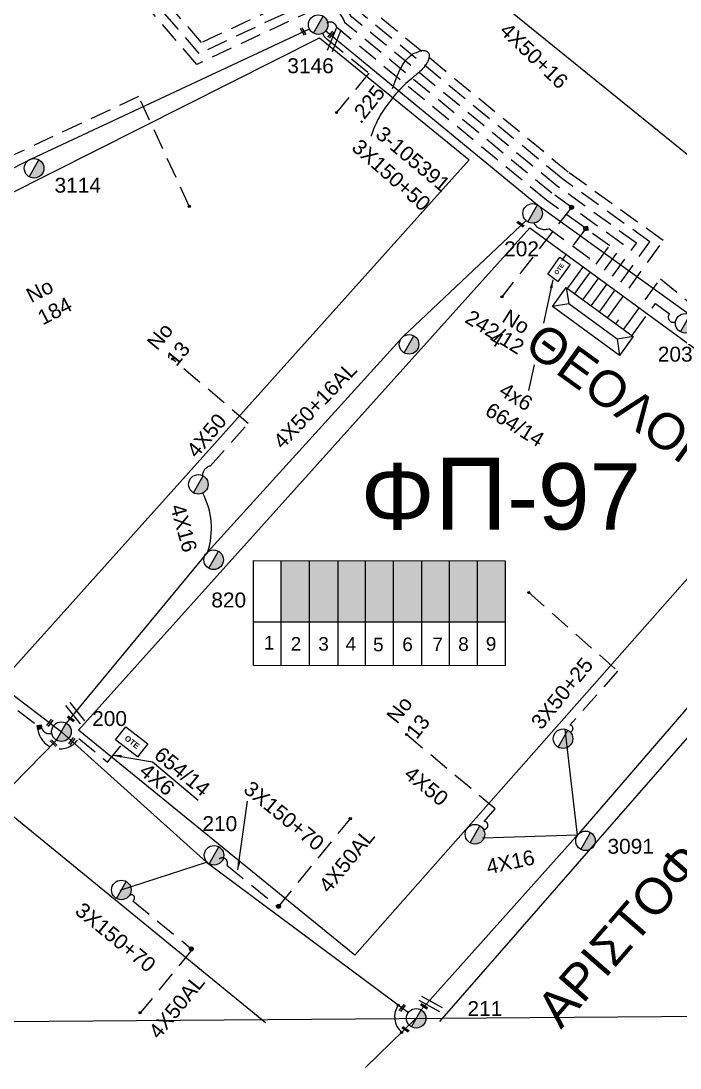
# Model space of a CAD drawing. Header units: millimetres. Extents: x 1421 to 13344, y 800 to 1949.
# Drawn here: x 11580.2 to 11659.7, y 862.3 to 988.6 of the extents above; entities that cross this region are included whole.
import ezdxf

# ---------------------------------------------------------------- set-up
doc = ezdxf.new("R2010")
doc.units = ezdxf.units.MM
doc.linetypes.add('DASHED', pattern=[19.05, 12.7, -6.35])
for name, color, linetype in [('Pillar OTE', 7, 'Continuous'), ('Άγνωστα', 7, 'Continuous'), ('Γυμνά εναέρια ΧΤ και ΦΟΠ (3Φ)   4x50+16AL', 7, 'Continuous'), ('Εναέρια παροχή ΧΤ 4x16', 7, 'SYN_LINE'), ('Επιγραφές - Σχήματα', 7, 'Continuous'), ('Καλώδια ΧΤ   3x150+50CU', 7, 'DASHED'), ('Καλώδια ΧΤ   3x150+70AL', 7, 'DASHED'), ('Μηχανική τομή', 7, 'Continuous'), ('Στύλος ΦΜ', 7, 'Continuous'), ('Στύλος ΦΜ @ 1', 7, 'Continuous'), ('Συνδέσεις', 7, 'Continuous'), ('Τομή', 7, 'Continuous'), ('Υποσταθμός πόλεως', 7, 'Continuous'), ('Υπόβαθρο ΔΕΗ', 7, 'Continuous'), ('Υπόγεια καλώδια Παροχών ΧΤ   .0225', 7, 'DASHED'), ('Υπόγεια καλώδια Παροχών ΧΤ   4x50AL', 7, 'DASHED'), ('Υπόγεια καλώδια Παροχών ΧΤ   4x6', 7, 'DASHED')]:
    doc.layers.add(name, color=color, linetype=linetype)
doc.styles.add('arial', font='ARIAL.TTF')
doc.styles.get("Standard").update_dxf_attribs({"font": 'ARIAL.TTF'})
doc.linetypes.add('SYN_LINE', pattern='A,0.5,-0.0001,["/\\/\\/\\/",Standard,S=0.1,R=0,X=0,Y=-0.05],-0.25', length=0.7501)
doc.dimstyles.new('ISO-25', dxfattribs={"dimtxt": 2.5, "dimasz": 2.5, "dimexe": 1.25, "dimexo": 0.625, "dimtad": 1, "dimtxsty": 'Standard', "dimcen": 2.5, "dimadec": 0, "dimazin": 0, "dimtfac": 1, "dimtmove": 0, "dimatfit": 3, "dimfxl": 1, "dimarcsym": 0})

# ---------------------------------------------------------------- blocks, each defined once
blk = doc.blocks.new('ΥΠΑΡΧΩΝ ΤΣΙΜΕΝΤΕΝΙΟΣ ΣΤΥΛΟΣ')
at = {"layer": 'Στύλος ΦΜ'}
blk.add_hatch(color=7, dxfattribs=at).paths.add_polyline_path([(-1.29, -2.28, 0.574793), (2.62, 0, 0.268822), (1.3, 2.27)])
at = {"layer": 'Στύλος ΦΜ', "color": 7}
blk.add_line((-1.29, -2.28), (1.3, 2.27), dxfattribs=at)
blk.add_circle((0, 0), 2.62, dxfattribs=at)
at = {"layer": 'Στύλος ΦΜ', "flags": 4}
for tag, p in [('ΑΡΙΘΜΟΣ', (-4.68, 8.05)), ('ΤΥΠΟΣ', (-4.91, 3.03))]:
    blk.add_attdef(tag, p, '', height=4, dxfattribs=at)
blk = doc.blocks.new('ΥΠΟΣΤΑΘΜΟΣ ΠΟΛΕΩΣ 9 ΑΝΑΧΩΡΗΣΕΩΝ')
at = {"layer": 'Υποσταθμός πόλεως', "ltscale": 40}
for p, q in [((-9.63, -2.82), (-9.63, -4)), ((-7.12, -2.82), (-7.12, -4)), ((-4.84, -2.82), (-4.84, -4)), ((-2.36, -2.82), (-2.36, -4)), ((0.09, -2.82), (0.09, -4)), ((2.55, -2.82), (2.55, -4)), ((5.02, -2.82), (5.02, -4)), ((7.48, -2.82), (7.48, -4)), ((9.61, -2.82), (9.61, -4))]:
    blk.add_line(p, q, dxfattribs=at)
blk.add_lwpolyline([(-10.02, 2.82), (10.02, 2.82), (10.02, -2.82), (-10.02, -2.82)], close=True, dxfattribs=at)
for points in [[(-7.21, 0), (-10.02, 2.82)], [(7.21, 0), (10.02, 2.82)], [(-10.02, -2.82), (-7.21, 0)], [(-7.21, 0), (7.21, 0)], [(10.02, -2.82), (7.21, 0)]]:
    blk.add_lwpolyline(points, dxfattribs=at)
at = {"layer": 'Υποσταθμός πόλεως', "linetype": 'SYN_LINE', "ltscale": 40, "flags": 1}
for tag, p in [('ΜΕΤΑΣΧΗΜΑΤΙΣΜΟΣ', (10.79, 1.71)), ('ΙΣΧΥΣ', (10.77, -1.08)), ('ΑΡΙΘΜΟΣ', (10.89, -3.8))]:
    blk.add_attdef(tag, p, '', height=1.8, dxfattribs=at)
blk = doc.blocks.new('ΜΗΧΑΝΙΚΗ ΤΟΜΗ')
at = {"layer": 'Μηχανική τομή', "ltscale": 40}
for p, q in [((-1.89, 0.78), (1.89, 0.78)), ((1.89, 0), (-1.89, 0))]:
    blk.add_line(p, q, dxfattribs=at)
blk = doc.blocks.new('ΤΟΜΗ')
at = {"layer": 'Τομή', "ltscale": 40}
for p, q in [((-5.68, 0), (5.68, 0)), ((5.68, -2.33), (-5.68, -2.33))]:
    blk.add_line(p, q, dxfattribs=at)
blk = doc.blocks.new('_ΣΥΝΔΕΣΗ')
at = {"layer": 'Συνδέσεις', "linetype": 'SYN_LINE', "ltscale": 40}
blk.add_hatch(color=256, dxfattribs=at).paths.add_polyline_path([(0.5, -0.01, 1), (-0.5, -0.01, 1)])
at = {"layer": 'Συνδέσεις'}
blk.add_circle((0, -0.01), 0.5, dxfattribs=at)
blk = doc.blocks.new('PILLAR ΟΤΕ')
at = {"layer": 'Pillar OTE', "ltscale": 40}
blk.add_lwpolyline([(-3.31, 2.02), (3.39, 2.02), (3.39, -1.99), (-3.31, -1.99)], close=True, dxfattribs=at)
at = {"layer": 'Pillar OTE', "insert": (-1.81, 0.71), "char_height": 1.3575, "width": 109.961, "attachment_point": 1}
blk.add_mtext('{\\fArial|b1|i0|c161|p34;OTE}', dxfattribs=at)
blk = doc.blocks.new('TSONTA XT1')
at = {"ltscale": 40}
h = blk.add_hatch(color=256, dxfattribs=at)
h.dxf.hatch_style = 1
h.paths.add_polyline_path([(595.96, 2487.66), (597.07, 2488.77), (595.96, 2489.87), (594.85, 2488.77)])
blk.add_lwpolyline([(594.85, 2488.77), (595.96, 2489.87), (597.07, 2488.77), (595.96, 2487.66)], close=True, dxfattribs=at)

msp = doc.modelspace()

# ---------------------------------------------------------------- hatches: boundary and pattern name
at = {"layer": 'Καλώδια ΧΤ   3x150+50CU', "linetype": 'DASHED', "ltscale": 0.2}
h = msp.add_hatch(color=2, dxfattribs=at)
h.dxf.hatch_style = 1
h.paths.add_polyline_path([(11611.58441, 916.12559), (11615.02429, 916.12225), (11615.02475, 923.48597), (11611.58487, 923.48618)])
h = msp.add_hatch(color=6, dxfattribs=at)
h.dxf.hatch_style = 1
h.paths.add_polyline_path([(11615.02429, 916.12225), (11618.46385, 916.11891), (11618.46432, 923.48575), (11615.02475, 923.48597)])
h = msp.add_hatch(color=62, dxfattribs=at)
h.dxf.hatch_style = 1
h.paths.add_polyline_path([(11618.46385, 916.11891), (11621.76141, 916.11571), (11621.76187, 923.48555), (11618.46432, 923.48575)])
h = msp.add_hatch(color=30, dxfattribs=at)
h.dxf.hatch_style = 1
h.paths.add_polyline_path([(11625.14787, 923.48533), (11621.76187, 923.48555), (11621.76141, 916.11571), (11625.14741, 916.11242)])
h = msp.add_hatch(color=151, dxfattribs=at)
h.dxf.hatch_style = 1
h.paths.add_polyline_path([(11625.14741, 916.11242), (11628.54405, 916.10912), (11628.54451, 923.48512), (11625.14787, 923.48533)])
h = msp.add_hatch(color=85, dxfattribs=at)
h.dxf.hatch_style = 1
h.paths.add_polyline_path([(11628.54405, 916.10912), (11631.8811, 916.10588), (11631.88156, 923.48491), (11628.54451, 923.48512)])
h = msp.add_hatch(color=1, dxfattribs=at)
h.dxf.hatch_style = 1
h.paths.add_polyline_path([(11635.26994, 923.4847), (11631.88156, 923.48491), (11631.8811, 916.10588), (11635.26948, 916.10259)])
h = msp.add_hatch(color=133, dxfattribs=at)
h.dxf.hatch_style = 1
h.paths.add_polyline_path([(11635.26994, 923.4847), (11635.26948, 916.10259), (11638.58958, 916.09937), (11638.59004, 923.48449)])

# ---------------------------------------------------------------- linework, layer by layer
at = {"layer": 'Pillar OTE', "ltscale": 40}
for points in [[(11608.25617, 910.8461), (11608.25696, 923.48639), (11638.59004, 923.48449), (11638.58925, 910.81674), (11608.25617, 910.84703)], [(11611.58408, 910.84371), (11611.58487, 923.48618)], [(11615.02396, 910.84027), (11615.02475, 923.48597)], [(11618.46352, 910.83684), (11618.46432, 923.48575)], [(11621.76108, 910.83355), (11621.76187, 923.48555)], [(11625.14708, 910.83016), (11625.14787, 923.48533)], [(11628.54372, 910.82677), (11628.54451, 923.48512)], [(11631.88077, 910.82344), (11631.88156, 923.48491)], [(11635.26915, 910.82006), (11635.26994, 923.4847)], [(11608.2565, 916.12882), (11638.58958, 916.09937)]]:
    msp.add_lwpolyline(points, dxfattribs=at)
at = {"layer": 'Άγνωστα'}
msp.add_lwpolyline([(11625.01244, 980.4052), (11625.44184, 981.63018), (11625.86151, 982.5921), (11626.2664, 983.32552), (11626.65147, 983.86499), (11627.01169, 984.24509), (11627.34203, 984.50035), (11627.63745, 984.66534), (11627.89291, 984.77462), (11628.10523, 984.85731), (11628.27862, 984.9208), (11628.41915, 984.96704), (11628.53287, 984.998), (11628.62587, 985.01562), (11628.70419, 985.02187), (11628.77391, 985.01869), (11628.84108, 985.00805), (11628.91048, 984.99157), (11628.98168, 984.96955), (11629.05295, 984.94194), (11629.12256, 984.90872), (11629.1888, 984.86985), (11629.24993, 984.82529), (11629.30423, 984.775), (11629.34998, 984.71896), (11629.38583, 984.65718), (11629.41203, 984.5899), (11629.4292, 984.51744), (11629.43795, 984.4401), (11629.43892, 984.35817), (11629.43272, 984.27197), (11629.41998, 984.18179), (11629.40133, 984.08795), (11629.3772, 983.99072), (11629.34721, 983.8903), (11629.31081, 983.78685), (11629.26745, 983.68056), (11629.21656, 983.57158), (11629.15759, 983.4601), (11629.08997, 983.34628), (11629.01316, 983.23029), (11628.92653, 983.11215), (11628.82925, 982.99116), (11628.72044, 982.86648), (11628.59919, 982.73726), (11628.46462, 982.60265), (11628.31583, 982.46181), (11628.15195, 982.31389), (11627.97207, 982.15803), (11627.77587, 981.99345), (11627.56525, 981.81955), (11627.3427, 981.63583), (11627.11069, 981.44174), (11626.87168, 981.23676), (11626.62816, 981.02037), (11626.3826, 980.79203), (11626.13747, 980.55123), (11625.89501, 980.29801), (11625.65648, 980.03476), (11625.42293, 979.76444), (11625.19539, 979.49002), (11624.97489, 979.21447), (11624.76246, 978.94076), (11624.55915, 978.67184), (11624.36597, 978.41068), (11624.18362, 978.15916), (11624.01131, 977.91479), (11623.8479, 977.67396), (11623.69226, 977.43309), (11623.54325, 977.18859), (11623.39974, 976.93687), (11623.26058, 976.67434), (11623.12465, 976.39741), (11622.99161, 976.10533), (11622.86435, 975.80867), (11622.74654, 975.52085), (11622.64189, 975.25528), (11622.55407, 975.02537), (11622.48678, 974.84455), (11622.4437, 974.72622), (11622.42852, 974.68379)], dxfattribs=at)
at = {"layer": 'Άγνωστα', "color": 2, "linetype": 'DASHED', "ltscale": 0.2}
msp.add_lwpolyline([(11641.40258, 919.67915), (11652.16105, 910.18108), (11646.40225, 903.65982)], dxfattribs=at)
at = {"layer": 'Άγνωστα', "color": 2}
msp.add_lwpolyline([(11647.33184, 890.39293), (11645.84546, 903.12163)], dxfattribs=at)
at = {"layer": 'Άγνωστα', "color": 27}
msp.add_lwpolyline([(11592.17652, 883.776), (11602.60234, 887.14691)], dxfattribs=at)
at = {"layer": 'Γυμνά εναέρια ΧΤ και ΦΟΠ (3Φ)   4x50+16AL', "color": 62, "linetype": 'Continuous', "ltscale": 0.2}
msp.add_lwpolyline([(11533.36271, 947.57651), (11556.97211, 959.55933), (11581.51182, 971.94311), (11614.99626, 987.6157)], dxfattribs=at)
at = {"layer": 'Γυμνά εναέρια ΧΤ και ΦΟΠ (3Φ)   4x50+16AL', "color": 6, "linetype": 'Continuous', "ltscale": 0.2}
msp.add_lwpolyline([(11616.98413, 987.38108), (11642.49709, 966.38401), (11660.89696, 953.12903), (11684.37629, 933.70582)], dxfattribs=at)
at = {"layer": 'Γυμνά εναέρια ΧΤ και ΦΟΠ (3Φ)   4x50+16AL', "color": 30, "linetype": 'Continuous', "ltscale": 0.2}
msp.add_lwpolyline([(11641.12168, 964.48847), (11626.30233, 950.49563), (11602.75367, 924.54425), (11585.68938, 903.89113)], dxfattribs=at)
at = {"layer": 'Γυμνά εναέρια ΧΤ και ΦΟΠ (3Φ)   4x50+16AL', "color": 2, "linetype": 'Continuous', "ltscale": 0.2}
msp.add_lwpolyline([(11684.65576, 931.95874), (11663.67045, 909.35262), (11647.49461, 890.5746), (11628.46036, 869.32971)], dxfattribs=at)
at = {"layer": 'Γυμνά εναέρια ΧΤ και ΦΟΠ (3Φ)   4x50+16AL', "color": 27, "linetype": 'Continuous', "ltscale": 0.2}
for points in [[(11560.60858, 921.55399), (11585.10608, 902.86795), (11602.60234, 887.14691), (11626.93052, 869.01173)], [(11627.87707, 868.30653), (11621.75392, 862.37138)]]:
    msp.add_lwpolyline(points, dxfattribs=at)
at = {"layer": 'Γυμνά εναέρια ΧΤ και ΦΟΠ (3Φ)   4x50+16AL', "color": 151, "linetype": 'Continuous', "ltscale": 0.2}
msp.add_lwpolyline([(11584.52278, 901.84477), (11560.13005, 876.91524), (11549.46851, 864.19767)], dxfattribs=at)
at = {"layer": 'Εναέρια παροχή ΧΤ 4x16', "color": 2, "linetype": 'SYN_LINE', "ltscale": 8}
msp.add_lwpolyline([(11647.33184, 890.39293), (11635.85606, 890.01721)], dxfattribs=at)
at = {"layer": 'Εναέρια παροχή ΧΤ 4x16', "color": 30, "linetype": 'SYN_LINE', "ltscale": 8}
msp.add_arc((11593.97539, 927.35652), 9.21776, 342.23625, 27.6508293, dxfattribs=at)
at = {"layer": 'Καλώδια ΧΤ   3x150+50CU', "color": 133, "linetype": 'DASHED', "ltscale": 0.2}
msp.add_lwpolyline([(11650.31948, 953.96439), (11656.05169, 961.92153), (11645.5434, 969.49154), (11620.91457, 989.76097, 0.378678034), (11614.78247, 991.91403), (11601.99823, 985.95454), (11574.12971, 1018.07135), (11576.40364, 1021.37395), (11574.69774, 1022.69033), (11578.82967, 1028.0449), (11582.9164, 1024.89132, 0.348264906), (11585.13646, 1027.26989), (11584.44353, 1027.8046)], format="xyb", dxfattribs=at)
at = {"layer": 'Καλώδια ΧΤ   3x150+50CU', "color": 85, "linetype": 'DASHED', "ltscale": 0.2}
msp.add_lwpolyline([(11649.32485, 954.68975), (11654.42744, 961.77289), (11644.89004, 968.64348), (11620.06876, 989.0713, 0.005404072), (11620.06876, 989.0713, 0.374006017), (11615.35875, 991.01247), (11601.72258, 984.63959), (11574.46915, 1016.04754), (11569.3871, 1013.07957)], format="xyb", dxfattribs=at)
at = {"layer": 'Καλώδια ΧΤ   3x150+50CU', "color": 1, "linetype": 'DASHED', "ltscale": 0.2}
msp.add_lwpolyline([(11648.32814, 955.41661), (11652.83343, 961.59444), (11644.23668, 967.79542), (11619.26118, 988.35016, 0.432353796), (11615.93503, 990.11091), (11601.44382, 983.32822), (11574.50371, 1014.37509), (11563.71561, 1008.07475, -0.332248212), (11561.98644, 1011.46041), (11563.60885, 1012.40791)], format="xyb", dxfattribs=at)
at = {"layer": 'Καλώδια ΧΤ   3x150+50CU', "color": 62, "linetype": 'DASHED', "ltscale": 0.2}
msp.add_lwpolyline([(11651.30664, 953.24449), (11657.66842, 962.07559), (11646.19676, 970.3396), (11622.09431, 990.17582), (11644.71993, 1000.54397, 0.784967606), (11648.37019, 1002.21599), (11671.79667, 1012.94663)], format="xyb", dxfattribs=at)
at = {"layer": 'Καλώδια ΧΤ   3x150+50CU', "color": 151, "linetype": 'DASHED', "ltscale": 0.2}
for points in [[(11647.33326, 956.14215), (11651.20767, 961.45489), (11643.58332, 966.94736), (11618.29134, 987.76256, 0.542448204), (11617.08758, 988.3078)], [(11600.51911, 966.21096), (11594.41464, 979.46146), (11572.95412, 969.41674), (11533.81764, 949.6006, 0.800111475), (11531.10619, 944.18538), (11530.81543, 943.32667), (11537.85605, 937.39487), (11537.85605, 937.39487), (11537.85605, 937.39487), (11537.85605, 937.39487), (11540.09921, 938.62701), (11540.47554, 938.3117), (11549.81405, 930.43326, 0.663389384), (11551.5745, 927.28786)], [(11550.71928, 927.38305, 0.78381409), (11550.82352, 926.39069), (11556.45334, 921.73011, 0.510202129), (11561.65523, 919.28412), (11582.80266, 903.15342, 0.416892814), (11583.9373, 902.70683)]]:
    msp.add_lwpolyline(points, format="xyb", dxfattribs=at)
at = {"layer": 'Καλώδια ΧΤ   3x150+50CU', "color": 1, "linetype": 'DASHED', "ltscale": 0.2}
msp.add_lwpolyline([(11646.60469, 966.08734), (11638.24763, 955.3461)], dxfattribs=at)
at = {"layer": 'Καλώδια ΧΤ   3x150+50CU', "color": 30, "linetype": 'DASHED', "ltscale": 0.2}
msp.add_lwpolyline([(11646.47226, 956.77005), (11648.76584, 959.91509), (11643.85345, 963.50896, -0.362723128), (11642.05409, 964.19301)], format="xyb", dxfattribs=at)
at = {"layer": 'Καλώδια ΧΤ   3x150+50CU', "color": 2, "linetype": 'DASHED', "ltscale": 0.2}
msp.add_lwpolyline([(11653.23126, 951.84093), (11657.34637, 957.48372), (11661.88728, 953.72726), (11684.46272, 935.0518, 0.564462631), (11682.98014, 931.95277), (11674.28582, 922.58694, 0.263524441), (11675.00644, 919.59899)], format="xyb", dxfattribs=at)
at = {"layer": 'Καλώδια ΧΤ   3x150+50CU', "color": 6, "linetype": 'DASHED', "ltscale": 0.2}
msp.add_lwpolyline([(11654.06888, 950.86291), (11656.71047, 954.48515), (11658.40201, 953.24764, 0.796756612), (11659.14619, 952.27869)], format="xyb", dxfattribs=at)
at = {"layer": 'Καλώδια ΧΤ   3x150+50CU', "linetype": 'DASHED', "ltscale": 0.2}
msp.add_arc((11646.36573, 903.24592), 0.41551, 278.8826534, 84.9563501, dxfattribs=at)
at = {"layer": 'Καλώδια ΧΤ   3x150+70AL', "color": 27, "linetype": 'DASHED', "ltscale": 0.2}
for points in [[(11604.11674, 887.51721, -0.80511977), (11605.05449, 886.76091), (11611.2398, 881.71847)], [(11593.32914, 883.16296, -1.030085432), (11593.7094, 882.45372), (11600.85388, 876.61084)]]:
    msp.add_lwpolyline(points, format="xyb", dxfattribs=at)
at = {"layer": 'Υπόβαθρο ΔΕΗ'}
for points in [[(10840.03143, 862.30832), (12828.1383, 877.43934), (12848.3754, 1876.73506)], [(11637.62309, 996.31171), (11636.70406, 991.83622), (11686.88868, 951.17414), (11761.06441, 1022.78131), (11741.02142, 1043.67393), (11637.62309, 996.31171)], [(11535.26058, 945.75962), (11616.21631, 986.54258), (11634.26694, 971.82837), (11578.45305, 909.57189), (11535.26058, 945.75962)], [(11587.17534, 903.05244), (11641.55746, 963.61185), (11675.80037, 938.56002), (11620.473, 875.90725), (11587.17534, 903.05244)], [(11642.09628, 947.08529), (11641.40998, 943.9853)], [(11630.73692, 867.9356), (11685.22527, 930.32486), (11741.832, 884.57788), (11728.35347, 868.95591)], [(11596.0933, 899.2417), (11601.6031, 894.59947)], [(11554.96081, 867.16331), (11578.41191, 893.38767), (11609.69252, 867.8059)]]:
    msp.add_lwpolyline(points, dxfattribs=at)
msp.add_arc((11627.72376, 868.49455), 2.45282, 144.6862606, 229.7619599, dxfattribs=at)
at = {"layer": 'Υπόγεια καλώδια Παροχών ΧΤ   .0225', "color": 151, "linetype": 'DASHED', "ltscale": 0.2}
msp.add_lwpolyline([(11616.61549, 987.07485, 0.201967225), (11617.10813, 986.39734), (11622.15536, 982.28302), (11618.26561, 977.51128)], format="xyb", dxfattribs=at)
at = {"layer": 'Υπόγεια καλώδια Παροχών ΧΤ   4x50AL', "color": 30, "linetype": 'DASHED', "ltscale": 0.2}
msp.add_lwpolyline([(11602.10375, 933.75912, -0.338117217), (11603.01875, 934.88957), (11607.60882, 940.03865), (11598.46265, 947.83118)], format="xyb", dxfattribs=at)
at = {"layer": 'Υπόγεια καλώδια Παροχών ΧΤ   4x50AL', "color": 2, "linetype": 'DASHED', "ltscale": 0.2}
msp.add_lwpolyline([(11635.9682, 891.10987, 1.067374927), (11636.08369, 892.04873), (11637.40561, 893.54568), (11637.40561, 893.54568), (11626.71237, 902.52354)], format="xyb", dxfattribs=at)
at = {"layer": 'Υπόγεια καλώδια Παροχών ΧΤ   4x50AL', "color": 27, "ltscale": 0.2}
for points in [[(11611.24018, 881.71816), (11619.85705, 892.27953)], [(11600.85388, 876.61084), (11594.67878, 869.06012)]]:
    msp.add_lwpolyline(points, dxfattribs=at)
at = {"layer": 'Υπόγεια καλώδια Παροχών ΧΤ   4x6', "color": 151, "linetype": 'DASHED', "ltscale": 0.2}
msp.add_lwpolyline([(11648.31081, 963.54175), (11645.39126, 959.66999)], dxfattribs=at)
msp.add_lwpolyline([(11582.2552, 903.1397, 0.706646694), (11587.18641, 902.05343), (11590.67426, 899.21004), (11592.35303, 901.2693)], format="xyb", dxfattribs=at)

# ---------------------------------------------------------------- block references
at = {"layer": 'Pillar OTE'}
for p, xscale, yscale, zscale, rotation in [((11645.08296, 958.60081), 0.3749999999999999, 0.3749999999999999, 0.3749999999999999, 54.2315891725493), ((11593.5512, 901.64201), 0.4999999999999999, 0.4999999999999999, 0.4999999999999999, 322.1116845012512)]:
    msp.add_blockref('PILLAR ΟΤΕ', p, dxfattribs=dict(at, xscale=xscale, yscale=yscale, zscale=zscale, rotation=rotation))
at = {"layer": 'Μηχανική τομή'}
for p, xscale, yscale, zscale, rotation in [((11614.17571, 987.23874), 0.2500000000001928, 0.2500000000001928, 0.2500000000001928, 300.0287538914899), ((11617.66143, 986.85336), 0.249999999999919, 0.249999999999919, 0.249999999999919, 51.00073224654599), ((11640.38522, 963.97475), 0.2500000000001928, 0.2500000000001928, 0.2500000000001928, 324.6234704964245), ((11583.79744, 903.88136), 0.249999999999919, 0.249999999999919, 0.249999999999919, 53.21778799700905), ((11586.18699, 904.33746), 0.2500000000001928, 0.2500000000001928, 0.2500000000001928, 324.6234704964245), ((11584.09872, 901.41138), 0.2500000000001927, 0.2500000000001927, 0.2500000000001927, 314.9053451246317), ((11586.44486, 901.66501), 0.249999999999919, 0.249999999999919, 0.249999999999919, 53.21778799700905), ((11626.28076, 869.49608), 0.249999999999919, 0.249999999999919, 0.249999999999919, 53.21778799700905), ((11628.76901, 869.6742), 0.2500000000001927, 0.2500000000001927, 0.2500000000001927, 324.9407529032849), ((11626.51986, 866.89743), 0.2500000000001927, 0.2500000000001927, 0.2500000000001927, 324.9407529032849)]:
    msp.add_blockref('ΜΗΧΑΝΙΚΗ ΤΟΜΗ', p, dxfattribs=dict(at, xscale=xscale, yscale=yscale, zscale=zscale, rotation=rotation))
at = {"layer": 'Στύλος ΦΜ @ 1', "ltscale": 40}
ref = msp.add_blockref('ΥΠΑΡΧΩΝ ΤΣΙΜΕΝΤΕΝΙΟΣ ΣΤΥΛΟΣ', (11616.06297, 988.11497), dxfattribs=dict(at, xscale=0.4499999999998181, yscale=0.4499999999998181, zscale=0.4499999999998181))
ref.add_attrib('ΤΥΠΟΣ', '3146', (11612.34066, 982.26346), dxfattribs={"layer": 'Στύλος ΦΜ', "height": 1.8, "flags": 4})
ref = msp.add_blockref('ΥΠΑΡΧΩΝ ΤΣΙΜΕΝΤΕΝΙΟΣ ΣΤΥΛΟΣ', (11581.80905, 970.7994), dxfattribs=dict(at, xscale=0.4499999999998181, yscale=0.4499999999998181, zscale=0.4499999999998181))
ref.add_attrib('ΤΥΠΟΣ', '3114', (11584.27638, 967.85772), dxfattribs={"layer": 'Στύλος ΦΜ', "height": 1.8, "flags": 4})
ref = msp.add_blockref('ΥΠΑΡΧΩΝ ΤΣΙΜΕΝΤΕΝΙΟΣ ΣΤΥΛΟΣ', (11641.91153, 965.36212), dxfattribs=dict(at, xscale=0.4499999999998181, yscale=0.4499999999998181, zscale=0.4499999999998181))
ref.add_attrib('ΤΥΠΟΣ', '202', (11638.47966, 960.18445), dxfattribs={"layer": 'Στύλος ΦΜ', "height": 1.8, "flags": 4})
ref = msp.add_blockref('ΥΠΑΡΧΩΝ ΤΣΙΜΕΝΤΕΝΙΟΣ ΣΤΥΛΟΣ', (11660.3114, 952.10714), dxfattribs=dict(at, xscale=0.4499999999998181, yscale=0.4499999999998181, zscale=0.4499999999998181))
ref.add_attrib('ΤΥΠΟΣ', '203', (11657.00603, 947.48451), dxfattribs={"layer": 'Στύλος ΦΜ', "height": 1.8, "flags": 4})
at = {"layer": 'Στύλος ΦΜ @ 1', "ltscale": 40, "xscale": 0.4499999999998181, "yscale": 0.4499999999998181, "zscale": 0.4499999999998181}
for p in [(11627.01879, 949.56085), (11601.61411, 932.68795), (11645.58383, 902.01605), (11634.9602, 890.5007), (11592.32771, 883.78286)]:
    msp.add_blockref('ΥΠΑΡΧΩΝ ΤΣΙΜΕΝΤΕΝΙΟΣ ΣΤΥΛΟΣ', p, dxfattribs=at)
at = {"layer": 'Στύλος ΦΜ @ 1', "ltscale": 40}
ref = msp.add_blockref('ΥΠΑΡΧΩΝ ΤΣΙΜΕΝΤΕΝΙΟΣ ΣΤΥΛΟΣ', (11603.45211, 923.59592), dxfattribs=dict(at, xscale=0.4499999999998181, yscale=0.4499999999998181, zscale=0.4499999999998181))
ref.add_attrib('ΤΥΠΟΣ', '820', (11603.17561, 917.84384), dxfattribs={"layer": 'Στύλος ΦΜ', "height": 1.8, "flags": 4})
ref = msp.add_blockref('ΥΠΑΡΧΩΝ ΤΣΙΜΕΝΤΕΝΙΟΣ ΣΤΥΛΟΣ', (11585.10382, 902.86924), dxfattribs=dict(at, xscale=0.4499999999998181, yscale=0.4499999999998181, zscale=0.4499999999998181))
ref.add_attrib('ΤΥΠΟΣ', '200', (11588.80905, 903.55198), dxfattribs={"layer": 'Στύλος ΦΜ', "height": 1.8, "flags": 4})
ref = msp.add_blockref('ΥΠΑΡΧΩΝ ΤΣΙΜΕΝΤΕΝΙΟΣ ΣΤΥΛΟΣ', (11603.50734, 887.95925), dxfattribs=dict(at, xscale=0.4499999999998181, yscale=0.4499999999998181, zscale=0.4499999999998181))
ref.add_attrib('ΤΥΠΟΣ', '210', (11602.10351, 890.88258), dxfattribs={"layer": 'Στύλος ΦΜ', "height": 1.8, "flags": 4})
ref = msp.add_blockref('ΥΠΑΡΧΩΝ ΤΣΙΜΕΝΤΕΝΙΟΣ ΣΤΥΛΟΣ', (11648.28571, 889.70207), dxfattribs=dict(at, xscale=0.4499999999998181, yscale=0.4499999999998181, zscale=0.4499999999998181))
ref.add_attrib('ΤΥΠΟΣ', '3091', (11650.9406, 888.14898), dxfattribs={"layer": 'Στύλος ΦΜ', "height": 1.8, "flags": 4})
ref = msp.add_blockref('ΥΠΑΡΧΩΝ ΤΣΙΜΕΝΤΕΝΙΟΣ ΣΤΥΛΟΣ', (11627.8748, 868.30782), dxfattribs=dict(at, xscale=0.4499999999998181, yscale=0.4499999999998181, zscale=0.4499999999998181))
ref.add_attrib('ΤΥΠΟΣ', '211', (11634.05921, 868.57838), dxfattribs={"layer": 'Στύλος ΦΜ', "height": 1.8, "flags": 4})
at = {"layer": 'Συνδέσεις'}
for p, xscale, yscale, zscale in [((11618.26852, 977.51484), 0.25, 0.25, 0.25), ((11600.51911, 966.21096), 0.25, 0.25, 0.25), ((11646.60469, 966.08734), 0.4777242751394019, 0.4777242751394019, 0.4777242751394019), ((11638.21714, 955.30691), 0.25, 0.25, 0.25), ((11598.48887, 947.80884), 0.25, 0.25, 0.25), ((11641.45408, 919.6359), 0.25, 0.25, 0.25), ((11626.71237, 902.52354), 0.25, 0.25, 0.25), ((11619.93224, 892.38288), 0.25, 0.25, 0.25), ((11611.27663, 881.80041), 0.4777242751394019, 0.4777242751394019, 0.4777242751394019), ((11600.76651, 876.68229), 0.4777242751394019, 0.4777242751394019, 0.4777242751394019), ((11625.70273, 869.88443), 0.25, 0.25, 0.25), ((11594.58311, 868.98352), 0.25, 0.25, 0.25), ((11626.1198, 866.59417), 0.25, 0.25, 0.25)]:
    msp.add_blockref('_ΣΥΝΔΕΣΗ', p, dxfattribs=dict(at, xscale=xscale, yscale=yscale, zscale=zscale))
at = {"layer": 'Συνδέσεις', "xscale": 0.3075184835441075, "yscale": 0.3075184835441075, "zscale": 0.3075184835441075}
for p, rotation in [((11064.83893, 435.43692), 325.6151716269188), ((12094.06236, 305.42475), 54.01488020215501)]:
    msp.add_blockref('TSONTA XT1', p, dxfattribs=dict(at, rotation=rotation))
at = {"layer": 'Τομή'}
for p, xscale, yscale, zscale, rotation in [((11618.27055, 986.14252), 0.2499999999998873, 0.2499999999998873, 0.2499999999998873, 248.1909067709115), ((11586.99023, 905.27123), 0.2499999999999669, 0.2499999999999669, 0.2499999999999669, 308.1680509152084), ((11629.77529, 870.27761), 0.25, 0.25, 0.25, 331.2290018646605)]:
    msp.add_blockref('ΤΟΜΗ', p, dxfattribs=dict(at, xscale=xscale, yscale=yscale, zscale=zscale, rotation=rotation))
at = {"layer": 'Υποσταθμός πόλεως', "xscale": 0.4999999999999999, "yscale": 0.4999999999999999, "zscale": 0.4999999999999999, "rotation": 143.8979141955248}
msp.add_blockref('ΥΠΟΣΤΑΘΜΟΣ ΠΟΛΕΩΣ 9 ΑΝΑΧΩΡΗΣΕΩΝ', (11649.17572, 952.32193), dxfattribs=at)

# ---------------------------------------------------------------- texts
at = {"ltscale": 40, "char_height": 4, "width": 64.8866414, "attachment_point": 1, "style": 'arial'}
for s, insert, rotation in [('{\\H1.083x;ΘEOΛOΓOY}', (11643.20393, 952.4677), 324.1331206), ('{\\H1.083x;APIΣTOΦANOYΣ}', (11642.06059, 869.75812), 48.9202847)]:
    msp.add_mtext(s, dxfattribs=dict(at, insert=insert, rotation=rotation))
at = {"ltscale": 30, "char_height": 1.63441, "width": 11.2572904, "attachment_point": 1}
for s, insert in [('1', (11609.50233, 914.40742)), ('2', (11612.7408, 914.27396)), ('3', (11616.07138, 914.27396)), ('4', (11619.37489, 914.27396)), ('5', (11622.6784, 914.19279)), ('6', (11626.19853, 914.21985)), ('7', (11629.82698, 914.21985)), ('8', (11632.94093, 914.24691)), ('9', (11636.27152, 914.27396))]:
    msp.add_mtext(s, dxfattribs=dict(at, insert=insert))
at = {"layer": 'Άγνωστα', "color": 7, "char_height": 1.8, "attachment_point": 1}
for s, gutter_width, insert, rotation in [('4X50+16', 12.5, (11639.0442, 988.53317), 316.2596131), ('.225', 12.5, (11619.78491, 977.17364), 51.4704304), ('3-105391', 12.5, (11623.99719, 976.03838), 320.0193112), ('3X150+50', 12.5, (11621.15423, 974.47481), 318.5438195), ('242/12', 1.66629, (11634.55789, 953.83903), 328.3007851), ('4x6', 1.66629, (11638.67193, 945.10217), 328.3007851), ('664/14', 1.66629, (11636.98224, 942.67934), 328.3007851), ('4X50', 12.5, (11600.02463, 936.89775), 50.4055177), ('3X50+25', 12.5, (11641.56733, 904.11694), 51.0791494), ('654/14', 12.5, (11597.2734, 901.20416), 320.6551925), ('4X6', 12.5, (11595.48837, 899.2417), 320.6551925), ('4X50', 12.5, (11627.40326, 898.8848), 320.6551925), ('3X150+70', 12.5, (11608.05523, 897.08242), 320.6551925), ('3X150+70', 12.5, (11587.74862, 882.42406), 320.6551925)]:
    msp.add_mtext_dynamic_manual_height_columns(s, width=1.8, gutter_width=gutter_width, heights=[0.04535], dxfattribs=dict(at, insert=insert, rotation=rotation))
at = {"layer": 'Άγνωστα', "color": 7}
note = msp.add_mtext_dynamic_manual_height_columns('No ', width=1.8, gutter_width=1.79318, heights=[0.04535, 0], dxfattribs=dict(at, insert=(11577.45073, 954.44363), char_height=1.8, attachment_point=1, rotation=27.430199))
for column, words in zip(note.columns.linked_columns, ['184']):
    column.text = words
note = msp.add_mtext_dynamic_manual_height_columns('No ', width=1.8, gutter_width=1.66629, heights=[0.04535, 0], dxfattribs=dict(at, insert=(11636.08563, 955.74042), char_height=1.8, attachment_point=1, rotation=328.3007851))
for column, words in zip(note.columns.linked_columns, ['4']):
    column.text = words
note = msp.add_mtext_dynamic_manual_height_columns('No ', width=1.8, gutter_width=2.19246, heights=[0.04535, 0], dxfattribs=dict(at, insert=(11592.71621, 946.79251), char_height=1.8, attachment_point=1, rotation=50.4055177))
for column, words in zip(note.columns.linked_columns, ['13\\P']):
    column.text = words
note = msp.add_mtext_dynamic_manual_height_columns('No\\P', width=1.8, gutter_width=1.87107, heights=[0.04535, 0], dxfattribs=dict(at, insert=(11621.87674, 901.92891), char_height=1.8, attachment_point=1, rotation=51.718799))
for column, words in zip(note.columns.linked_columns, ['13']):
    column.text = words
at = {"layer": 'Γυμνά εναέρια ΧΤ και ΦΟΠ (3Φ)   4x50+16AL', "color": 7, "insert": (11610.46279, 938.08199), "char_height": 1.8, "attachment_point": 1, "rotation": 46.2596131}
msp.add_mtext_dynamic_manual_height_columns('4X50+16AL', width=1.8, gutter_width=12.5, heights=[0.04535], dxfattribs=at)
at = {"layer": 'Εναέρια παροχή ΧΤ 4x16', "color": 7, "char_height": 1.8, "attachment_point": 1}
for insert, rotation in [((11599.94818, 930.48502), 285.4758783), ((11636.17322, 887.41947), 12.2353447)]:
    msp.add_mtext_dynamic_manual_height_columns('4X16', width=1.8, gutter_width=12.5, heights=[0.04535], dxfattribs=dict(at, insert=insert, rotation=rotation))
at = {"layer": 'Υπόβαθρο ΔΕΗ', "insert": (11621.17908, 935.90822), "char_height": 8, "attachment_point": 1}
msp.add_mtext_dynamic_manual_height_columns('Φ{\\H1.0833x;Π}-97', width=84.657329, gutter_width=12.5, heights=[0], dxfattribs=at)
at = {"layer": 'Υπόγεια καλώδια Παροχών ΧΤ   4x50AL', "color": 7, "char_height": 1.8, "attachment_point": 1, "rotation": 50.8631709}
for insert in [(11615.97165, 884.41633), (11595.4643, 866.82067)]:
    msp.add_mtext_dynamic_manual_height_columns('4X50AL', width=1.8, gutter_width=12.5, heights=[0.04535], dxfattribs=dict(at, insert=insert))

# ---------------------------------------------------------------- leaders
at = {"layer": 'Επιγραφές - Σχήματα', "ltscale": 40}
for points in [[(11644.36492, 957.35767), (11643.20792, 952.10656)], [(11591.36015, 900.05137), (11596.0933, 899.2417)], [(11606.38876, 886.21018), (11607.54663, 894.48562)]]:
    msp.add_leader(points, dimstyle='ISO-25', override={"dimasz": 1, "dimtad": 0}, dxfattribs=at)

doc.saveas('drawing.dxf')
